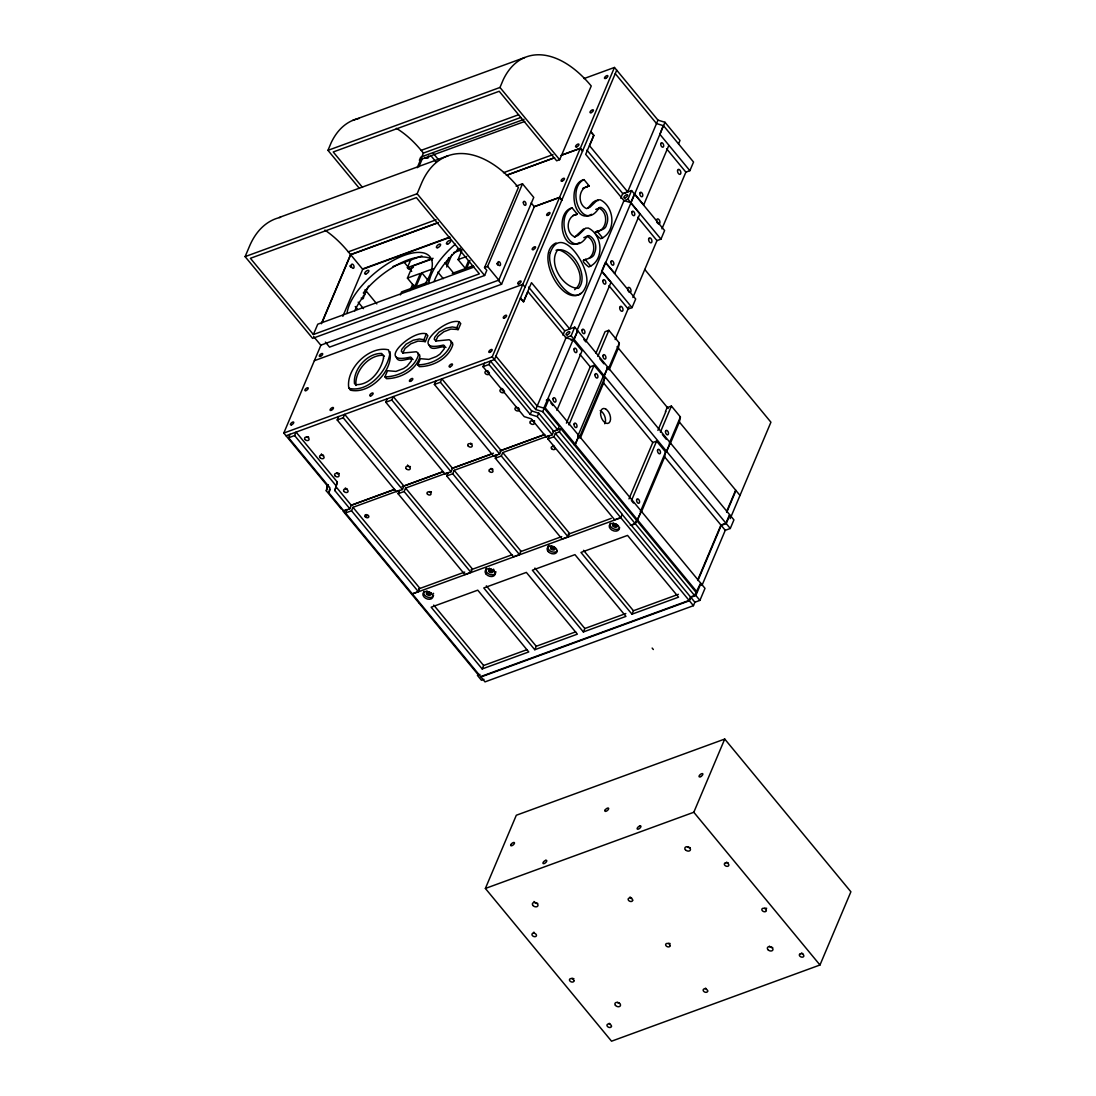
<?xml version="1.0" encoding="UTF-8"?>
<svg xmlns="http://www.w3.org/2000/svg" width="1096" height="1096" viewBox="0 0 1096 1096"><rect width="100%" height="100%" fill="white"/><g stroke="black" fill="none" stroke-linecap="round" stroke-linejoin="round"><path stroke-width="1.5" d="M341.281 508.982L326.279 490.816L327.293 485.72L283.796 433.057L320.977 345.021M327.745 487.378L328.252 484.829M394.697 489.46L351.323 505.311L349.857 508.763L343.843 510.955L328.841 492.803L329.855 487.706L288.604 437.756L290.056 434.304M349.857 508.763L334.855 490.597L337.321 482.048L296.071 432.112L294.619 435.55L288.604 437.756M334.855 490.597L337.321 482.048M580.318 438.14L603.608 383.011L604.622 377.915L594.046 365.365L590.237 366.763L566.413 423.152M595.964 353.2L605.033 331.704L608.855 330.307L619.35 343.021L618.336 348.131L609.198 369.763M641.365 512.065L664.656 456.936L665.669 451.826L666.683 451.47L670.314 442.853L729.566 514.599L725.936 523.203L720.921 525.039L697.631 580.181M666.601 407.808L671.41 406.054L680.411 416.946L679.397 422.042L670.259 443.688M402.835 353.063L404.972 348.514L410.918 343.76L418.001 341.089L425.385 341.527L427.865 335.664L426.371 333.842C411.425 329.184 374.366 365.667 410.479 357.091L411.617 357.707L411.356 360.831L407.054 366.174L403.52 368.544L395.944 371.407L387.518 370.708L384.929 376.86L386.422 378.668C400.163 378.613 415.809 370.53 419.946 356.721L419.521 354.666L417.74 353.57M435.715 341.048L437.852 336.499L443.812 331.746L450.881 329.074L458.279 329.512L460.745 323.635L459.251 321.827C444.318 317.169 407.26 353.638 443.359 345.076L444.497 345.678L444.25 348.802L439.934 354.159L436.4 356.529L428.824 359.392L420.398 358.693L417.809 364.831L419.316 366.653C433.057 366.598 448.689 358.502 452.84 344.706L452.415 342.637L450.634 341.555M245.107 256.628L417.124 193.745L421.481 183.402A113.463 65.144 69.9 0 1 516.106 184.772L518.381 187.526L484.555 267.588L486.816 270.301L484.624 275.48L312.607 338.363L245.107 256.628L249.477 246.299A113.463 65.144 69.9 0 1 280.535 217.337M359.42 188.43L327.964 150.344L331.156 142.768A104.339 59.896 69.9 0 1 359.365 118.354M313.374 334.54L479.363 273.849L416.398 197.609L250.409 258.3L313.374 334.54L317.744 324.197L474.157 267.013M321.32 323.772L350.556 254.573L438.332 222.474M322.128 322.388L350.706 254.751L438.482 222.666M342.829 316.333L362.886 268.849L449.84 237.065M419.384 160.276L420.713 157.125L422.207 158.934L418.891 166.811M417.206 167.729L423.399 153.084L520.751 117.491M354.762 310.867A52.17 22.4 -39.6 0 1 364.16 295.591L368.489 286.111M443.346 471.677L403.917 486.09L402.465 489.528L396.451 491.734L337.198 419.987L338.65 416.549M337.198 419.987L343.212 417.781L344.665 414.343L403.917 486.09M413.411 267.369L408.589 269.137L407.397 267.684L410.671 259.903M400.328 294.92L401.602 291.906L414.548 287.179L420.371 273.397L407.424 278.124L415 287.303M407.424 278.124L412.48 266.15L431.673 259.136M326.731 487.747L327.951 484.87M410 290.577L412.644 284.33M326.279 490.816L327.252 488.528M412.671 288.289L413.987 285.166M328.841 492.803L330.293 489.35M433.016 268.767L421.864 272.849L416.055 286.631L427.193 282.549M327.964 150.344L499.982 87.461L503.174 79.885A104.339 59.896 69.9 0 1 591.237 85.995L559.645 159.701L556.645 160.797L499.214 91.283L333.225 151.974L362.475 187.389M491.94 453.908L452.525 468.321L451.059 471.76L445.045 473.965L385.792 402.218L387.244 398.78M446.168 263.972L448.826 257.67M446.702 266.999L452.018 254.409M385.792 402.218L391.806 400.026L393.259 396.574L452.525 468.321M446.579 473.088L405.575 488.076L472.335 568.906L470.883 572.345L464.855 574.551L398.095 493.721L399.56 490.282L352.967 507.311L419.727 588.141L418.275 591.58L412.247 593.785L345.487 512.955L346.953 509.517L342.938 510.983L418.699 602.704M345.487 512.955L351.515 510.763L352.967 507.311M384.929 376.86C398.67 376.805 414.302 368.708 418.453 354.912L418.028 352.844L416.247 351.761L402.986 353.035L401.328 351.254L401.862 349.268L406.082 344.185L413.192 340.24L419.398 338.979L423.892 339.719L426.371 333.842M465.649 268.78L458.073 259.601L461.868 250.628M468.43 260.999L465.197 268.657L452.251 273.384M469.937 260.451L466.704 268.109L473.075 265.78M417.809 364.831C431.55 364.776 447.195 356.693 451.333 342.884L450.908 340.815L449.127 339.733L435.865 341.02L434.221 339.226L434.756 337.253L438.975 332.156L446.072 328.211L452.278 326.951L456.772 327.69L459.251 321.827M544.493 434.701L501.119 450.552L499.653 454.004L493.638 456.196L434.386 384.449L435.838 381.011M484.555 267.588L487.569 266.479L522.504 183.799L533.752 197.417L498.817 280.11L320.786 345.185L313.634 336.527M434.386 384.449L440.4 382.257L441.852 378.805L501.119 450.552M398.095 493.721L404.123 491.529L405.575 488.076M325.389 342.103L329.54 347.131L501.557 284.248L534.3 206.733L559.522 197.513L561.769 200.239M495.926 356.132L537.177 406.082L544.191 408.246L559.193 426.413L557.741 429.851L553.727 431.317L552.261 434.77L546.246 436.962L531.245 418.809L524.231 416.631L482.98 366.694L484.432 363.242M482.98 366.694L488.994 364.489L490.46 361.05L531.711 410.986L538.725 413.151L553.727 431.317M283.796 433.057L492.214 356.858L614.459 67.445L657.97 120.122L664.984 122.286L679.986 140.452L678.534 143.891M616.719 70.171L494.46 359.584L286.042 435.77M630.337 525.327L635.146 523.573L636.529 520.299L560.768 428.577L559.385 431.851L555.371 433.317L553.918 436.756L620.679 517.586L614.65 519.792L547.904 438.962L549.356 435.523L502.763 452.552L569.523 533.368L568.071 536.821L562.043 539.013L495.296 458.197L496.748 454.744L454.169 470.321L520.929 551.137L519.477 554.59L513.449 556.782L446.702 475.965L448.154 472.513M446.702 475.965L452.716 473.76L454.169 470.321M572.852 215.556L577.181 214.035L572.071 207.856C554.686 212.049 561.782 253.258 579.537 242.531M582.593 188.444L589.1 185.799L583.99 179.607C566.605 183.813 573.715 225.009 591.456 214.295M575.016 215.145L577.181 214.035M586.935 186.895L589.1 185.799M577.017 214.405C566.18 215.556 565.207 233.174 574.784 236.887L578.072 235.435L585.606 228.16L588.36 228.05C602.773 235.01 604.704 260.601 588.771 266.958C574.414 255.916 593.046 262.3 594.553 253.025C597.334 246.997 595.292 238.531 589.073 235.613L587.429 235.763C570.879 262.204 553.316 217.186 572.071 207.856M588.949 186.169C578.113 187.306 577.126 204.925 586.716 208.637L590.004 207.199L597.539 199.924L600.279 199.815C614.705 206.76 616.623 232.352 600.69 238.709C586.333 227.68 604.978 234.051 606.485 224.79C609.266 218.762 607.225 210.281 601.005 207.377L599.348 207.514C582.798 233.969 565.235 188.937 583.99 179.607M495.296 458.197L501.31 455.991L502.763 452.552M583.415 260.478L585.565 259.396M595.347 232.242L597.498 231.16M562.906 335.129L564.728 330.828L574.756 327.156L577.606 330.608L573.962 339.226L571.098 340.267M620.761 198.184L622.569 193.869L631.597 190.567L634.447 194.019L630.817 202.637L623.953 200.65L585.702 154.344L593.703 135.397L590.703 131.753M552.261 434.77L537.259 416.603L530.259 414.439L531.711 410.986M557.741 429.851L542.739 411.685L535.725 409.52L566.029 337.774L527.93 291.646L523.559 301.975L520.408 298.167M586.922 150.138L622.843 193.622L627.666 191.869L657.97 120.122M520.477 297.989L523.477 301.619L531.478 282.672L569.742 328.992L623.953 200.65L627.967 199.184L631.597 190.567M565.385 337.869L571.112 335.773L574.756 327.156M537.259 416.603L538.725 413.151M543.835 408.137L573.044 339.938L566.029 337.774M630.611 202.705L639.886 213.884L614.746 273.411L605.403 262.396L601.608 271.356L610.965 282.371L585.826 341.884L583.826 339.459M663.176 125.629L659.819 134.52M542.739 411.685L544.191 408.246M576.825 330.978L664.984 122.286M548.836 399.259L545.192 407.876L575.195 444.209L578.839 435.591L548.836 399.259L546.315 400.177M574.112 339.404L577.756 330.786L607.759 367.119L604.115 375.723L574.112 339.404L571.605 340.322M556.905 410.356L582.045 350.843L573.044 339.938M668.82 145.412L643.681 204.925L634.68 194.033M568.906 424.892L594.046 365.365M597.827 356.406L608.855 330.307M615.157 339.568L629.049 306.675M632.926 297.509L656.956 240.613L660.97 239.147L664.601 230.53L634.598 194.211M661.929 228.845L685.877 172.141L689.891 170.675L693.535 162.057L663.532 125.725L656.518 123.56L615.253 73.624M577.852 436.044L603.266 376.27M606.979 367.489L607.91 367.297L670.163 442.674L666.532 451.278L604.266 375.914L607.91 367.297M608.938 285.659L628.227 309.017L632.036 307.62L635.68 299.002L605.677 262.684M574.263 444.921L575.277 444.551L578.989 435.77L641.242 511.147L637.53 519.929L636.529 520.299M579.332 437.77L604.622 377.915M608.253 369.297L619.35 343.021M482.172 668.957L528.765 651.928L477.76 590.169L431.166 607.198L482.172 668.957L483.637 665.505L527.012 649.654M534.78 649.723L577.359 634.159L526.354 572.4L483.774 587.963L534.78 649.723L536.245 646.27L575.66 631.858M611.253 518.353L568.125 534.273M640.393 511.695L641.393 511.325L700.645 583.072L694.549 595.498L690.535 596.964L689.083 600.403L480.665 676.602L412.397 593.964L620.829 517.764L622.131 514.134L555.371 433.317M665.423 411.644L667.245 407.342M628.967 498.886L652.791 442.496L656.6 441.113L665.601 452.004M657.901 430.399L665.847 411.575M656.6 441.113L631.46 500.625L633.461 503.05M660.381 432.153L671.41 406.054M583.373 631.954L625.953 616.39L574.948 554.645L532.368 570.208L583.373 631.954L584.839 628.515L625.83 613.527M641.393 511.325L635.296 523.751L631.214 525.395L622.213 514.49M640.461 511.517L665.669 451.826M680.411 416.946L669.314 443.222L670.314 442.853M485.377 888.459L516.312 815.246L724.73 739.047L850.893 891.788L819.972 965.001L611.541 1041.2L485.377 888.459L693.809 812.259L724.73 739.047M631.981 614.185L678.561 597.156L627.556 535.41L580.962 552.439L631.981 614.185L633.433 610.746L678.41 594.306M726.511 511.791L735.649 490.159M689.384 600.772L690.836 597.32L695.85 595.484L700.947 583.428L705.002 588.333L699.906 600.389L694.891 602.225L693.439 605.677L485.007 681.876L480.952 676.972L689.384 600.772L693.439 605.677M697.933 580.538L721.223 525.409L726.237 523.573L729.868 514.956L733.923 519.86L730.279 528.478L725.264 530.313L701.974 585.442M726.812 512.161L735.95 490.515M730.21 518.6L770.926 422.207L644.763 269.465M587.99 207.925L592.868 202.418L595.525 200.65L598.279 200.554M581.195 293.153C562.248 307.949 533.711 252.916 556.097 242.942M588.963 258.355C595.991 252.998 595.21 240.188 587.059 236.352L583.812 237.654M558.028 249.532C547.164 262.725 563.084 288.591 578.51 288.303C589.867 276.082 571.715 245.299 556.028 250.258M574.468 237.366L583.606 228.9M595.745 209.405L598.991 208.117C609.225 212.569 607.335 231.366 595.498 231.9M352.707 120.409L524.724 57.526M584.004 78.583L614.459 67.445M396.341 128.314A100.421 57.65 69.9 0 1 421.138 150.358L518.504 114.765M421.864 156.701L524.011 119.354M422.207 158.934L524.792 121.437M279.165 217.488L448.182 155.701M503.475 172.702L552.959 154.605M506.448 175.25L554.329 157.742M562.138 154.892L580.332 148.248L582.593 150.96M506.516 175.374L554.617 157.797M561.029 155.44L580.264 148.412L582.51 151.138M516.079 186.142L522.504 183.799M324.909 230.119A109.559 62.897 69.9 0 1 348.295 251.847L436.085 219.762M449.661 237.49L362.708 269.287L350.706 254.751M533.944 206.719L559.604 197.335L561.851 200.061M393.053 266.465L421.905 255.916M407.397 267.684L433.098 258.286M457.21 249.463L460.416 248.299M453.58 252.683L461.622 249.751M458.073 259.601L466.704 256.45M314.36 360.694L522.847 284.33L525.025 287.221M602.992 376.517L604.266 375.914M350.734 505.366L394.026 489.542M402.04 486.61L442.126 471.951M451.744 468.43L493.433 453.196M499.845 450.853L544.739 434.441M552.754 431.509L560.768 428.577M547.904 438.962L553.918 436.756M577.976 436.14L578.989 435.77M418.562 588.949L464.718 572.071M471.088 569.742L512.435 554.631M520.381 551.726L561.741 536.602M479.911 674.437L477.404 675.355L481.445 680.26L483.953 679.342M574.647 289.687C589.182 278.685 572.194 252.875 557.864 249.6M583.565 260.136L586.415 259.684M600.183 410.603L600.704 410.863A7.823 4.494 69.9 0 1 604.787 423.755M445.99 347.501L444.866 346.884C440.154 345.952 431.18 351.748 429.221 345.281M413.11 359.515L411.973 358.913C407.26 357.967 398.3 363.776 396.341 357.31M384.408 356.255L383.244 355.282C368.612 354.748 354.419 371.366 355.981 385.477M659.888 134.342L689.891 170.675M666.587 148.782L685.877 172.141M590.771 131.589L593.922 135.397L589.552 145.741L627.666 191.869M627.967 199.184L630.817 202.637M630.967 202.815L660.97 239.147M637.667 217.255L656.956 240.613M499.982 87.461L559.645 159.701M597.361 231.503L602.704 237.983M602.033 271.301L632.036 307.62M585.428 259.752L590.771 266.218M531.19 202.952L534.3 206.733M617.103 346.624L668.218 408.52M679.095 421.686L740.005 495.419M433.304 153.399L438.701 159.948M599.855 358.872L603.923 363.804M662.381 434.564L666.382 439.414M430.755 155.536L436.167 162.085M421.138 150.358L423.399 153.084M571.112 335.773L573.962 339.226M666.683 451.47L725.936 523.203M726.237 523.573L730.279 528.478M528.601 287.084L564.728 330.828M579.811 354.214L590.539 367.187M603.608 383.011L652.928 442.729M664.656 456.936L720.921 525.039M721.223 525.409L725.264 530.313M487.569 266.479L498.817 280.11M498.433 280.48L501.557 284.248M417.124 193.745L484.624 275.48M445.072 262.766L453.744 273.247M550.904 403.095L552.905 405.52M437.852 272.123L443.264 278.672M575.277 444.551L696.933 591.854M636.68 520.477L695.933 592.224M695.85 595.484L699.906 600.389M559.385 431.851L635.146 523.573M635.296 523.751L694.549 595.498M492.214 356.858L535.725 409.52M631.282 525.217L690.535 596.964M690.836 597.32L694.891 602.225M421.864 272.849L428.372 280.713M620.829 517.764L689.083 600.403M488.994 364.489L530.259 414.439M404.301 262.41L411.712 271.383M456.772 327.69L458.279 329.512M456.347 327.855L457.84 329.663M423.892 339.719L425.385 341.527M423.453 339.87L424.96 341.692M348.295 251.847L350.556 254.573M583.51 550.302L633.433 610.746M365.064 289.673L376.819 303.907M440.4 382.257L499.653 454.004M501.31 455.991L568.071 536.821M364.845 294.756L363.338 292.933L364.804 291.166A52.17 22.4 -39.6 0 1 385.929 271.877L388.888 269.849A52.17 22.4 -39.6 0 1 424.056 256.985L426.056 257.218A52.17 22.4 -39.6 0 1 432.358 259.903M652.147 648.065L653.339 649.517M358.173 302.154L363.516 308.634M355.255 306.538L357.365 309.099M534.917 568.071L584.839 628.515M391.806 400.026L451.059 471.76M452.716 473.76L519.477 554.59M693.809 812.259L819.972 965.001M486.323 585.839L536.245 646.27M343.212 417.781L402.465 489.528M404.123 491.529L470.883 572.345M365.626 514.75L366.831 516.202M294.619 435.55L335.869 485.501M336.321 487.158L351.323 505.311M433.715 605.074L483.637 665.505M351.515 510.763L418.275 591.58M418.85 602.882L478.103 674.629M389.998 351.638C393.505 370.914 369.612 394.793 350.336 390.121L349.309 388.19M434.098 281.535A52.17 22.4 -39.6 0 1 444.401 263.889L446.538 261.273A52.17 22.4 -39.6 0 1 459.101 248.71M428.81 283.549A52.17 22.4 -39.6 0 1 440.647 259.341L442.798 256.738A52.17 22.4 -39.6 0 1 455.347 244.175M424.193 285.248A52.17 22.4 -39.6 0 0 432.208 262.437L431.893 260.725A52.17 22.4 -39.6 0 0 422.303 252.669L420.302 252.45A52.17 22.4 -39.6 0 0 385.134 265.314L382.175 267.342A52.17 22.4 -39.6 0 0 361.05 286.618L358.899 289.234A52.17 22.4 -39.6 0 0 347.062 313.442M497.118 263.725A2.219 1.274 69.9 0 1 497.529 264.794M350.268 265.862A2.219 1.274 69.9 0 1 350.816 266.835M617.445 525.381A2.343 1.63 22.9 0 1 614.788 525.368A2.343 1.63 22.9 0 1 613.445 523.285A5.22 3.631 22.9 0 0 610.431 528.889A5.22 3.631 22.9 0 0 618.98 529.519A5.22 3.631 22.9 0 0 613.459 523.354M555.261 548.123A2.343 1.63 22.9 0 1 552.877 548.233A2.343 1.63 22.9 0 1 551.247 546.466M493.597 569.153A2.343 1.63 22.9 0 1 491.474 571.071A2.343 1.63 22.9 0 1 489.433 568.29M431.386 593.196A2.343 1.63 22.9 0 1 428.7 593.621A2.343 1.63 22.9 0 1 427.084 591.415A5.22 3.631 22.9 0 0 424.07 597.019A5.22 3.631 22.9 0 0 432.632 597.649A5.22 3.631 22.9 0 0 427.111 591.484M495.844 571.646A5.22 3.631 22.9 0 1 490.487 574.633A5.22 3.631 22.9 0 1 485.953 569.139M486.158 568.66A5.22 3.631 22.9 0 1 486.446 568.221M433.55 595.443A5.22 3.631 22.9 0 1 427.248 597.005A5.22 3.631 22.9 0 1 423.974 591.388M433.358 593.279A5.22 3.631 22.9 0 1 433.564 593.827M557.234 550.959A5.22 3.631 22.9 0 1 551.083 551.452A5.22 3.631 22.9 0 1 547.945 546.479M548.438 545.561A5.22 3.631 22.9 0 1 548.822 545.192M619.72 527.793A5.22 3.631 22.9 0 1 613.267 528.724A5.22 3.631 22.9 0 1 610.321 523.258M363.324 295.728A2.603 1.493 69.9 0 1 363.201 298.509A2.603 1.493 69.9 0 1 361.214 298.03M346.925 489.131A2.603 1.822 22.9 0 1 345.281 488.063M534.574 421.138A2.603 1.822 22.9 0 1 532.094 420.371M410.397 466.54A2.603 1.822 22.9 0 1 409.109 466.389M408.479 466.129A2.603 1.822 22.9 0 1 407.465 465.32M471.76 443.866A2.603 1.822 22.9 0 1 470.472 443.469M431.399 491.967A2.603 1.822 22.9 0 1 430.769 491.953M430.112 491.816A2.603 1.822 22.9 0 1 429.481 491.556M492.762 469.294A2.603 1.822 22.9 0 1 492.104 469.156M491.474 468.896A2.603 1.822 22.9 0 1 490.912 468.54M554.288 446.428A2.603 1.822 22.9 0 1 553.658 446.168M431.139 491.748A2.082 1.452 22.9 0 1 430.112 491.638M492.625 469.074A2.082 1.452 22.9 0 1 491.145 468.472M553.781 446.031A2.082 1.452 22.9 0 1 552.973 445.387M617.719 525.368A2.603 1.822 22.9 0 1 615.075 525.491A2.603 1.822 22.9 0 1 613.267 523.532M555.056 548.356A2.603 1.822 22.9 0 1 551.069 546.26M493.871 570.4A2.603 1.822 22.9 0 1 490.898 570.893A2.603 1.822 22.9 0 1 489.09 568.44M431.358 593.498A2.603 1.822 22.9 0 1 428.399 593.484A2.603 1.822 22.9 0 1 426.906 591.169M346.966 488.953A2.343 1.63 22.9 0 1 345.898 488.391M408.082 465.649A2.343 1.63 22.9 0 1 407.671 465.252M471.718 443.675A2.343 1.63 22.9 0 1 470.568 443.318M534.478 420.946A2.343 1.63 22.9 0 1 532.245 420.261M519.422 409.452A2.343 1.63 22.9 0 1 517.052 410.89A2.343 1.63 22.9 0 1 514.983 408.383A2.343 1.63 22.9 0 1 518.066 407.822M518.572 408.15A2.343 1.63 22.9 0 1 518.983 408.548M504.27 390.834A2.343 1.63 22.9 0 1 502.639 392.806A2.343 1.63 22.9 0 1 499.927 390.656A2.343 1.63 22.9 0 1 502.502 389.423M503.064 389.655A2.343 1.63 22.9 0 1 503.571 389.984M489.405 373.572A2.343 1.63 22.9 0 1 486.665 374.435A2.343 1.63 22.9 0 1 485.035 371.928A2.343 1.63 22.9 0 1 488.063 371.489M488.98 372.229A2.343 1.63 22.9 0 1 489.419 373.133M308.551 437.112A2.343 1.63 22.9 0 1 307.401 436.756M322.964 455.155A2.343 1.63 22.9 0 1 321.484 454.196M339.13 473.445A2.343 1.63 22.9 0 1 337.404 473.088M502.749 388.984A2.343 1.63 22.9 0 1 502.242 388.669M496.968 263.287A2.082 1.192 69.9 0 1 497.653 264.725M350.021 266.027A2.082 1.192 69.9 0 1 350.556 266.945M502.639 389.149A2.603 1.822 22.9 0 1 501.625 388.34M488.268 371.243A2.603 1.822 22.9 0 1 487.638 370.982M323.594 455.47A2.603 1.822 22.9 0 1 321.279 454.265M339.226 473.636A2.603 1.822 22.9 0 1 336.746 472.869M308.593 437.304A2.603 1.822 22.9 0 1 307.305 436.907M656.901 221.967A2.603 1.493 69.9 0 1 657.723 218.885A2.603 1.493 69.9 0 1 659.943 222.091A2.603 1.493 69.9 0 1 657.956 223.516M657.545 223.105A2.603 1.493 69.9 0 1 657.189 222.57M628.255 291.057A2.603 1.493 69.9 0 1 628.419 287.426A2.603 1.493 69.9 0 1 630.926 289.919A2.603 1.493 69.9 0 1 629.474 292.262M629.036 291.988A2.603 1.493 69.9 0 1 628.625 291.577M428.495 156.057A2.603 1.822 22.9 0 1 427.673 158.112A2.603 1.822 22.9 0 1 424.618 157.482M690.151 847.66A2.932 2.041 22.9 0 1 687.356 846.797M772.653 947.547A2.932 2.041 22.9 0 1 769.351 946.191M537.698 903.392A2.932 2.041 22.9 0 1 534.026 901.474M619.487 1003.278A2.932 2.041 22.9 0 1 617.418 1002.429M728.306 862.895A2.343 1.63 22.9 0 1 726.552 862.127M631.652 897.967A2.343 1.63 22.9 0 1 630.049 896.966M534.177 932.463A2.343 1.63 22.9 0 1 533.862 932.134M573.893 978.646A2.343 1.63 22.9 0 1 572.071 978.153M670.081 943.478A2.343 1.63 22.9 0 1 668.683 943.218M766.693 908.242A2.343 1.63 22.9 0 1 764.871 908.05M802.847 953.616A2.343 1.63 22.9 0 1 801.56 952.945M706.194 988.619A2.343 1.63 22.9 0 1 705.372 988.113M610.006 1023.787A2.343 1.63 22.9 0 1 609.184 1023.28M550.329 252.601C544.534 268.438 574.962 315.826 586.168 285.412C592.087 269.548 561.508 221.967 550.329 252.601M573.962 980.756L573.92 981.098A2.343 1.63 22.9 0 1 570.619 981.591A2.343 1.63 22.9 0 1 570.18 978.769L570.564 978.632A2.343 1.63 22.9 0 1 573.962 980.756M611.472 1026.157L611.431 1026.514A2.343 1.63 22.9 0 1 608.116 1027.007A2.343 1.63 22.9 0 1 607.691 1024.185L608.061 1024.034A2.343 1.63 22.9 0 1 611.472 1026.157M632.652 900.186L632.611 900.528A2.343 1.63 22.9 0 1 629.296 901.022A2.343 1.63 22.9 0 1 628.871 898.199L629.241 898.062A2.343 1.63 22.9 0 1 632.652 900.186M670.149 945.588L670.108 945.93A2.343 1.63 22.9 0 1 666.806 946.437A2.343 1.63 22.9 0 1 666.368 943.601L666.752 943.464A2.343 1.63 22.9 0 1 670.149 945.588M707.66 990.99L707.619 991.346A2.343 1.63 22.9 0 1 704.303 991.839A2.343 1.63 22.9 0 1 703.879 989.017L704.249 988.88A2.343 1.63 22.9 0 1 707.66 990.99M766.337 910.42L766.296 910.776A2.343 1.63 22.9 0 1 762.994 911.269A2.343 1.63 22.9 0 1 762.556 908.447L762.939 908.31A2.343 1.63 22.9 0 1 766.337 910.42M389.751 354.446C386.436 372.133 367.749 392.902 348.843 388.313C345.391 369.037 369.16 345.254 388.491 349.829L389.751 354.446M383.531 358.173C380.778 370.928 369.804 385.326 355.693 384.641L354.488 383.655C352.912 369.544 367.105 352.939 381.737 353.46L383.504 355.995L383.531 358.173M510.859 844.632L510.722 844.948A2.343 1.014 -39.6 0 0 512.312 845.509L512.723 845.276A2.343 1.014 -39.6 0 0 514.175 842.495A2.343 1.014 -39.6 0 0 510.859 844.632M605.033 810.191L604.896 810.519A2.343 1.014 -39.6 0 0 607.17 810.67A2.343 1.014 -39.6 0 0 608.28 808.04A2.343 1.014 -39.6 0 0 605.033 810.191M700.878 776.543L700.481 776.749A2.343 1.014 -39.6 0 1 699.426 775.42A2.343 1.014 -39.6 0 1 702.646 773.68L702.796 773.831A2.343 1.014 -39.6 0 1 700.878 776.543M545.712 860.36L545.329 860.497A2.343 1.014 -39.6 0 0 542.986 863.36A2.343 1.014 -39.6 0 0 546.055 862.237A2.343 1.014 -39.6 0 0 545.712 860.36M639.886 825.932L639.516 826.069A2.343 1.014 -39.6 0 0 637.173 828.918A2.343 1.014 -39.6 0 0 640.228 827.809A2.343 1.014 -39.6 0 0 639.886 825.932M533.053 933.23L532.683 933.367A2.343 1.63 22.9 0 0 533.314 936.313A2.343 1.63 22.9 0 0 536.465 935.354L536.41 934.984A2.343 1.63 22.9 0 0 533.053 933.23M725.429 862.895L725.059 863.032A2.343 1.63 22.9 0 0 725.703 865.977A2.343 1.63 22.9 0 0 728.84 865.018L728.785 864.648A2.343 1.63 22.9 0 0 725.429 862.895M800.436 953.712L800.066 953.849A2.343 1.63 22.9 0 0 800.779 956.835A2.343 1.63 22.9 0 0 803.834 955.712A2.343 1.63 22.9 0 0 800.436 953.712M605.718 409.027L605.197 408.767A7.823 4.494 69.9 0 0 601.416 417.713L601.731 418.466A7.823 4.494 69.9 0 0 610.061 421.412A7.823 4.494 69.9 0 0 605.718 409.027M576.674 146.891A2.082 0.891 -39.6 0 0 578.935 144.316A2.082 0.891 -39.6 0 0 576.154 145.33A2.082 0.891 -39.6 0 0 576.674 146.891M591.128 112.655A2.082 0.891 -39.6 0 0 593.388 110.079A2.082 0.891 -39.6 0 0 590.607 111.093A2.082 0.891 -39.6 0 0 591.128 112.655M605.595 78.419A2.082 0.891 -39.6 0 0 607.855 75.843A2.082 0.891 -39.6 0 0 605.074 76.857A2.082 0.891 -39.6 0 0 605.595 78.419M562.207 181.128A2.082 0.891 -39.6 0 0 564.467 178.552A2.082 0.891 -39.6 0 0 561.686 179.566A2.082 0.891 -39.6 0 0 562.207 181.128M437.77 247.669A2.603 1.123 -39.6 0 0 440.606 244.449A2.603 1.123 -39.6 0 0 437.126 245.723A2.603 1.123 -39.6 0 0 437.77 247.669M447.798 243.997A2.603 1.123 -39.6 0 0 450.634 240.778A2.603 1.123 -39.6 0 0 447.154 242.052A2.603 1.123 -39.6 0 0 447.798 243.997M366.064 273.89A2.603 1.123 -39.6 0 0 368.886 270.671A2.603 1.123 -39.6 0 0 365.42 271.931A2.603 1.123 -39.6 0 0 366.064 273.89M351.268 265.122A2.219 1.274 69.9 0 0 353.118 268.356A2.219 1.274 69.9 0 0 353.583 265.218A2.219 1.274 69.9 0 0 351.268 265.122M320.429 356.364A2.082 0.891 -39.6 0 0 322.69 353.789A2.082 0.891 -39.6 0 0 319.909 354.803A2.082 0.891 -39.6 0 0 320.429 356.364M547.74 215.364A2.082 0.891 -39.6 0 0 550 212.788A2.082 0.891 -39.6 0 0 547.233 213.802A2.082 0.891 -39.6 0 0 547.74 215.364M533.286 249.6A2.082 0.891 -39.6 0 0 535.547 247.025A2.082 0.891 -39.6 0 0 532.766 248.039A2.082 0.891 -39.6 0 0 533.286 249.6M518.819 283.837A2.082 0.891 -39.6 0 0 521.08 281.261A2.082 0.891 -39.6 0 0 518.298 282.275A2.082 0.891 -39.6 0 0 518.819 283.837M657.518 450.374A2.343 1.343 69.9 0 0 659.477 453.799A2.343 1.343 69.9 0 0 659.97 450.483A2.343 1.343 69.9 0 0 657.518 450.374M636.598 499.899A2.343 1.343 69.9 0 0 638.557 503.324A2.343 1.343 69.9 0 0 639.05 500.009A2.343 1.343 69.9 0 0 636.598 499.899M665.519 431.427A2.343 1.343 69.9 0 0 667.491 434.852A2.343 1.343 69.9 0 0 667.971 431.523A2.343 1.343 69.9 0 0 665.519 431.427M426.851 594.32A2.343 1.63 22.9 0 0 430.728 594.744A2.343 1.63 22.9 0 0 428.399 591.909A2.343 1.63 22.9 0 0 426.851 594.32M489.049 571.578A2.343 1.63 22.9 0 0 492.926 572.002A2.343 1.63 22.9 0 0 490.583 569.18A2.343 1.63 22.9 0 0 489.049 571.578M551.028 548.918A2.343 1.63 22.9 0 0 554.905 549.343A2.343 1.63 22.9 0 0 552.562 546.52A2.343 1.63 22.9 0 0 551.028 548.918M613.212 526.19A2.343 1.63 22.9 0 0 617.089 526.614A2.343 1.63 22.9 0 0 614.746 523.778A2.343 1.63 22.9 0 0 613.212 526.19M548.247 551.617A5.22 3.631 22.9 0 0 556.795 552.247A5.22 3.631 22.9 0 0 551.274 546.082A5.22 3.631 22.9 0 0 548.247 551.617M486.254 574.277A5.22 3.631 22.9 0 0 494.817 574.907A5.22 3.631 22.9 0 0 489.296 568.742A5.22 3.631 22.9 0 0 486.254 574.277M619.706 307.497A2.603 1.493 69.9 0 0 621.898 311.305A2.603 1.493 69.9 0 0 622.432 307.606A2.603 1.493 69.9 0 0 619.706 307.497M594.964 374.64A2.343 1.343 69.9 0 0 596.923 378.065A2.343 1.343 69.9 0 0 597.416 374.736A2.343 1.343 69.9 0 0 594.964 374.64M574.044 424.166A2.343 1.343 69.9 0 0 576.003 427.591A2.343 1.343 69.9 0 0 576.496 424.262A2.343 1.343 69.9 0 0 574.044 424.166M602.964 355.693A2.343 1.343 69.9 0 0 604.924 359.118A2.343 1.343 69.9 0 0 605.417 355.789A2.343 1.343 69.9 0 0 602.964 355.693M365.228 516.778A2.082 1.452 22.9 0 0 368.681 517.161A2.082 1.452 22.9 0 0 366.598 514.64A2.082 1.452 22.9 0 0 365.228 516.778M427.413 494.049A2.082 1.452 22.9 0 0 430.865 494.433A2.082 1.452 22.9 0 0 428.783 491.912A2.082 1.452 22.9 0 0 427.413 494.049M489.405 471.39A2.082 1.452 22.9 0 0 492.844 471.76A2.082 1.452 22.9 0 0 490.761 469.252A2.082 1.452 22.9 0 0 489.405 471.39M551.589 448.648A2.082 1.452 22.9 0 0 555.028 449.031A2.082 1.452 22.9 0 0 552.959 446.51A2.082 1.452 22.9 0 0 551.589 448.648M468.198 446.031A2.343 1.63 22.9 0 0 472.075 446.456A2.343 1.63 22.9 0 0 469.732 443.633A2.343 1.63 22.9 0 0 468.198 446.031M530.382 423.303A2.343 1.63 22.9 0 0 534.259 423.727A2.343 1.63 22.9 0 0 531.916 420.891A2.343 1.63 22.9 0 0 530.382 423.303M406.205 468.691A2.343 1.63 22.9 0 0 410.082 469.115A2.343 1.63 22.9 0 0 407.753 466.293A2.343 1.63 22.9 0 0 406.205 468.691M344.021 491.433A2.343 1.63 22.9 0 0 347.898 491.857A2.343 1.63 22.9 0 0 345.569 489.022A2.343 1.63 22.9 0 0 344.021 491.433M335.034 475.801A2.343 1.63 22.9 0 0 338.911 476.226A2.343 1.63 22.9 0 0 336.568 473.39A2.343 1.63 22.9 0 0 335.034 475.801M320.032 457.635A2.343 1.63 22.9 0 0 323.909 458.06A2.343 1.63 22.9 0 0 321.566 455.237A2.343 1.63 22.9 0 0 320.032 457.635M305.031 439.469A2.343 1.63 22.9 0 0 308.908 439.907A2.343 1.63 22.9 0 0 306.565 437.071A2.343 1.63 22.9 0 0 305.031 439.469M497.885 262.588A2.082 1.192 69.9 0 0 499.639 265.643A2.082 1.192 69.9 0 0 500.077 262.684A2.082 1.192 69.9 0 0 497.885 262.588M523.354 202.294A2.082 1.192 69.9 0 0 525.107 205.349A2.082 1.192 69.9 0 0 525.546 202.39A2.082 1.192 69.9 0 0 523.354 202.294M573.962 349.213A2.343 1.343 69.9 0 0 575.921 352.638A2.343 1.343 69.9 0 0 576.414 349.309A2.343 1.343 69.9 0 0 573.962 349.213M553.042 398.739A2.343 1.343 69.9 0 0 555.001 402.164A2.343 1.343 69.9 0 0 555.494 398.834A2.343 1.343 69.9 0 0 553.042 398.739M677.561 170.551A2.603 1.493 69.9 0 0 679.739 174.36A2.603 1.493 69.9 0 0 680.287 170.661A2.603 1.493 69.9 0 0 677.561 170.551M648.64 239.024A2.603 1.493 69.9 0 0 650.819 242.833A2.603 1.493 69.9 0 0 651.367 239.134A2.603 1.493 69.9 0 0 648.64 239.024M639.817 193.307A2.343 1.343 69.9 0 0 641.777 196.746A2.343 1.343 69.9 0 0 642.27 193.417A2.343 1.343 69.9 0 0 639.817 193.307M660.737 143.782A2.343 1.343 69.9 0 0 662.696 147.207A2.343 1.343 69.9 0 0 663.19 143.891A2.343 1.343 69.9 0 0 660.737 143.782M581.962 330.266A2.343 1.343 69.9 0 0 583.921 333.691A2.343 1.343 69.9 0 0 584.415 330.362A2.343 1.343 69.9 0 0 581.962 330.266M602.882 280.74A2.343 1.343 69.9 0 0 604.841 284.165A2.343 1.343 69.9 0 0 605.335 280.836A2.343 1.343 69.9 0 0 602.882 280.74M610.883 261.78A2.343 1.343 69.9 0 0 612.856 265.218A2.343 1.343 69.9 0 0 613.335 261.889A2.343 1.343 69.9 0 0 610.883 261.78M631.803 212.254A2.343 1.343 69.9 0 0 633.776 215.693A2.343 1.343 69.9 0 0 634.269 212.364A2.343 1.343 69.9 0 0 631.803 212.254M625.117 197.897A2.343 1.014 -39.6 0 0 627.666 195.006A2.343 1.014 -39.6 0 0 624.528 196.143A2.343 1.014 -39.6 0 0 625.117 197.897M567.262 334.842A2.343 1.014 -39.6 0 0 569.81 331.951A2.343 1.014 -39.6 0 0 566.687 333.088A2.343 1.014 -39.6 0 0 567.262 334.842M305.962 390.601A2.082 0.891 -39.6 0 0 308.223 388.025A2.082 0.891 -39.6 0 0 305.442 389.053A2.082 0.891 -39.6 0 0 305.962 390.601M291.495 424.837A2.082 0.891 -39.6 0 0 293.755 422.275A2.082 0.891 -39.6 0 0 290.988 423.289A2.082 0.891 -39.6 0 0 291.495 424.837M331.184 410.342A2.082 0.891 -39.6 0 0 333.444 407.767A2.082 0.891 -39.6 0 0 330.663 408.781A2.082 0.891 -39.6 0 0 331.184 410.342M370.859 395.834A2.082 0.891 -39.6 0 0 373.12 393.259A2.082 0.891 -39.6 0 0 370.338 394.272A2.082 0.891 -39.6 0 0 370.859 395.834M410.534 381.326A2.082 0.891 -39.6 0 0 412.795 378.75A2.082 0.891 -39.6 0 0 410.014 379.764A2.082 0.891 -39.6 0 0 410.534 381.326M450.209 366.818A2.082 0.891 -39.6 0 0 452.47 364.242A2.082 0.891 -39.6 0 0 449.703 365.256A2.082 0.891 -39.6 0 0 450.209 366.818M489.898 352.309A2.082 0.891 -39.6 0 0 492.159 349.734A2.082 0.891 -39.6 0 0 489.378 350.761A2.082 0.891 -39.6 0 0 489.898 352.309M504.352 318.073A2.082 0.891 -39.6 0 0 506.612 315.497A2.082 0.891 -39.6 0 0 503.845 316.511A2.082 0.891 -39.6 0 0 504.352 318.073M685.397 849.743A2.932 2.041 22.9 0 0 690.233 850.277A2.932 2.041 22.9 0 0 687.315 846.729A2.932 2.041 22.9 0 0 685.397 849.743M767.899 949.629A2.932 2.041 22.9 0 0 772.749 950.163A2.932 2.041 22.9 0 0 769.83 946.629A2.932 2.041 22.9 0 0 767.899 949.629M532.93 905.474A2.932 2.041 22.9 0 0 537.78 906.008A2.932 2.041 22.9 0 0 534.862 902.474A2.932 2.041 22.9 0 0 532.93 905.474M615.445 1005.375A2.932 2.041 22.9 0 0 620.295 1005.895A2.932 2.041 22.9 0 0 617.363 1002.361A2.932 2.041 22.9 0 0 615.445 1005.375"/></g></svg>
